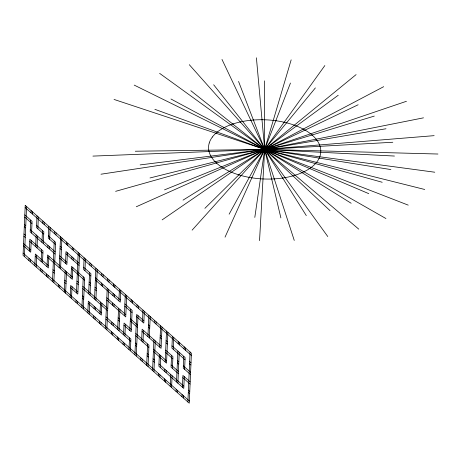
<?xml version="1.0" encoding="UTF-8"?>
<svg xmlns="http://www.w3.org/2000/svg" width="461" height="461" viewBox="0 0 461 461"><rect width="100%" height="100%" fill="white"/><g stroke="black" fill="none" stroke-linecap="round" stroke-linejoin="round"><path stroke-width="0.69" d="M24.41 256.518L26.588 206.557M28.939 260.546L29.031 258.344M29.354 250.997L29.867 239.242L43 250.928L42.487 262.684M30.703 220.139L30.19 231.895L55.095 254.057M31.02 212.792L31.118 210.591M30.293 261.756L30.391 259.555M31.227 240.452L30.714 252.207L23.465 245.759M31.544 233.105L32.063 221.349L24.813 214.901M32.379 214.002L32.477 211.795M34.823 265.784L35.336 254.028L48.468 265.715M35.658 246.687L36.171 234.931M37.007 215.829L36.494 227.584L43.737 234.032M36.183 266.994L36.696 255.238M37.018 247.891L37.531 236.136M37.848 228.789L38.361 217.039M40.712 271.022L40.81 268.821M41.127 261.473L41.64 249.718M41.963 242.371L42.475 230.615M42.798 223.268L42.89 221.067M42.072 272.232L42.164 270.031M43.322 243.581L43.835 231.825L36.586 225.377M44.152 224.478L44.25 222.277M46.596 276.266L46.694 274.059M47.016 266.712L47.529 254.956L72.435 277.119M47.852 247.609L47.944 245.408M48.78 226.305L48.267 238.06L55.51 244.509M47.956 277.47L48.053 275.269M48.889 256.166L48.376 267.922L35.243 256.235M49.206 248.819L49.304 246.618M49.627 239.271L50.14 227.515M52.485 281.504L54.248 241.091M54.571 233.744L54.669 231.543M53.845 282.708L55.608 242.302L48.365 235.853M55.931 234.954L56.023 232.753M58.374 286.742L58.466 284.535M59.204 267.639L60.552 236.781M59.728 287.946L59.826 285.745M60.564 268.849L61.912 237.991M64.258 291.98L65.191 270.67M65.508 263.323L66.021 251.573L79.154 263.26M66.344 244.226L66.442 242.019M65.618 293.19L66.545 271.881M67.381 252.778L66.868 264.533L59.625 258.085M67.704 245.431L67.802 243.229M70.147 297.218L70.66 285.463L77.903 291.911M70.982 278.116L71.495 266.36L84.628 278.046L83.28 308.905M71.812 259.013L71.91 256.812M72.233 249.464L72.325 247.257M71.507 298.428L72.02 286.673M72.85 267.57L72.337 279.326L47.431 257.163M73.172 260.223L73.27 258.016M73.587 250.675L73.685 248.467M76.03 302.456L76.128 300.249M76.451 292.908L78.214 252.495M77.39 303.666L77.488 301.459M79.574 253.706L77.811 294.112L70.562 287.664M81.92 307.694L83.268 276.836M84.104 257.734L83.591 269.489L90.834 275.937M84.945 270.699L85.458 258.944M87.809 312.933L88.322 301.177L101.455 312.863M88.639 293.83L89.572 272.526M89.889 265.179L89.987 262.972M89.163 314.143L89.676 302.387M89.999 295.04L90.932 273.736L83.683 267.288M91.249 266.389L91.347 264.182M93.692 318.171L93.79 315.969M94.113 308.622L94.205 306.415M94.528 299.068L95.876 268.216M95.052 319.381L95.15 317.18M95.467 309.832L95.565 307.625M95.888 300.278L97.236 269.42M99.582 323.409L99.68 321.208M99.997 313.86L100.51 302.105M101.247 285.209L101.345 283.002M101.668 275.655L101.76 273.454M100.942 324.619L101.034 322.418M101.869 303.315L101.357 315.07L88.224 303.384M102.607 286.414L102.705 284.212M103.022 276.865L103.12 274.658M105.465 328.647L107.234 288.24M107.551 280.893L107.649 278.692M106.825 329.857L108.589 289.45M108.911 282.103L109.009 279.902M111.355 333.885L111.453 331.684M111.769 324.337L111.867 322.135M112.605 305.234L112.703 303.033M113.026 295.685L113.118 293.478M113.441 286.131L113.539 283.93M112.715 335.095L112.812 332.894M113.129 325.547L113.227 323.34M113.965 306.444L114.063 304.237M114.38 296.896L114.478 294.688M114.801 287.341L114.893 285.14M117.244 339.129L117.336 336.922M117.659 329.575L118.586 308.271M118.909 300.924L119.422 289.168M118.598 340.333L118.696 338.132M119.019 330.785L119.946 309.481M120.782 290.378L120.269 302.134L95.364 279.965M123.127 344.367L123.225 342.16M123.548 334.813L124.061 323.057L131.304 329.506M124.378 315.71L125.311 294.406M124.487 345.571L124.585 343.37M124.902 336.023L125.415 324.267M126.671 295.616L125.738 316.92L106.722 299.996M129.017 349.605L129.529 337.85M129.852 330.502L130.78 309.198M131.103 301.851L131.195 299.644M130.377 350.809L130.889 339.06L105.984 316.891M132.457 303.056L132.555 300.854M134.906 354.843L136.669 314.437L143.913 320.879M136.986 307.089L137.084 304.882M136.26 356.053L138.023 315.641M138.346 308.294L138.444 306.092M140.789 360.081L140.887 357.874M141.625 340.979L142.138 329.223L161.154 346.148M142.461 321.876L142.973 310.12M142.149 361.291L142.247 359.084M142.985 342.189L143.498 330.433M144.328 311.331L143.815 323.086L136.571 316.638M146.679 365.319L147.606 344.015M147.929 336.668L148.857 315.359M148.033 366.53L148.966 345.22L135.834 333.534M149.289 337.873L150.217 316.569M152.562 370.558L153.911 339.699M154.648 322.804L154.746 320.597M153.922 371.768L155.271 340.91M156.008 324.014L156.106 321.807M158.451 375.796L158.549 373.594M159.379 354.492L158.866 366.247L183.772 388.41L184.291 376.654M159.702 347.145L160.63 325.835M159.811 377.006L159.904 374.799M160.226 367.452L160.739 355.702M161.99 327.045L161.062 348.355L142.04 331.43M164.341 381.034L164.433 378.833M164.756 371.485L164.854 369.278M165.171 361.931L166.519 331.079M165.695 382.244L165.793 380.043M166.116 372.695L166.208 370.488M167.879 332.283L166.53 363.141L153.398 351.455M170.224 386.272L170.737 374.516M171.573 355.419L171.06 367.169L178.303 373.617M172.408 336.317L171.895 348.072L185.028 359.759M171.584 387.482L172.097 375.727M172.42 368.379L172.933 356.624L165.683 350.176M173.25 349.277L173.762 337.521M176.114 391.51L176.206 389.309M176.528 381.962L177.877 351.103M178.2 343.756L178.292 341.555M177.473 392.72L177.566 390.519M177.888 383.172L179.237 352.313M179.554 344.966L179.652 342.765M181.997 396.748L182.095 394.547M182.418 387.2L182.931 375.444L190.174 381.892M183.766 356.341L183.248 368.097L190.497 374.545M184.083 348.994L184.181 346.793M183.357 397.958L183.455 395.757M184.607 369.307L185.12 357.552L171.988 345.865M185.443 350.204L185.541 348.003M187.886 401.992L190.065 352.031M259.537 240.63L264.677 149.393L264.505 80.859M254.806 217.419L264.677 149.393L291.162 59.867M209.277 142.898L209.352 142.656A55.856 29.435 2.5 0 1 211.328 138.513L211.403 138.392A56.167 29.596 2.5 0 1 212.106 137.361L212.36 137.021M290.465 83.038L264.677 149.393L225.031 237.156M229.129 214.192L264.677 149.393L324.849 65.543M315.382 87.901L264.677 149.393L192.122 230.143M315.312 163.764L315.612 163.436A56.167 29.596 2.5 0 0 316.465 162.445L316.517 162.381A55.931 29.475 2.5 0 0 319.127 158.29L319.294 157.933A56.167 29.596 2.5 0 0 319.744 156.855L319.767 156.786A55.931 29.469 2.5 0 0 320.747 152.458L320.775 152.09A56.167 29.596 2.5 0 0 320.798 150.972L320.798 150.897A55.919 29.469 2.5 0 0 320.101 146.477L319.992 146.131A56.167 29.596 2.5 0 0 319.6 145.025L319.565 144.944A55.919 29.469 2.5 0 0 317.237 140.668L316.984 140.311A56.167 29.596 2.5 0 0 316.183 139.251L316.119 139.176M204.88 208.349L264.677 149.393L356.105 74.607M215.892 133.217L216.007 133.114A56.167 29.596 2.5 0 1 217.096 132.186L217.471 131.886A55.867 29.441 2.5 0 1 222.421 128.573L222.571 128.486A56.167 29.596 2.5 0 1 224 127.709L224.484 127.455M311.169 167.447L311.1 167.499A56.167 29.596 2.5 0 1 309.878 168.374L309.458 168.657M338.247 95.237L264.677 149.393L162.139 219.874M183.046 200.126L264.677 149.393L383.679 86.68M303.955 171.792L303.868 171.832A56.167 29.596 2.5 0 1 302.324 172.547L301.799 172.777M358.151 104.762L264.677 149.393L136.295 206.759M164.508 189.857L264.677 149.393L406.446 101.287M233.122 123.911L232.54 124.101A56.167 29.596 2.5 0 0 230.828 124.706L230.65 124.77A55.867 29.441 2.5 0 0 224.444 127.478M295.149 175.226L295.057 175.255A56.167 29.596 2.5 0 1 293.254 175.785L292.649 175.952A55.948 29.481 2.5 0 1 285.117 177.623L285.019 177.641A56.167 29.596 2.5 0 1 283.031 177.963L282.363 178.061M374.286 116.091L264.677 149.393L115.625 191.332M150.009 177.958L264.677 149.393L423.498 117.837M240.256 121.958L240.452 121.917A56.167 29.596 2.5 0 1 242.377 121.514L243.028 121.387A55.885 29.446 2.5 0 1 250.847 120.258L251.049 120.235A56.167 29.596 2.5 0 1 253.112 120.05L253.804 119.998M385.995 128.757L264.677 149.393L100.971 174.212M140.138 164.911L264.677 149.393L434.141 135.655M274.255 178.88L274.162 178.885A56.167 29.596 2.5 0 1 272.071 178.989L271.373 179.012A55.954 29.487 2.5 0 1 263.012 178.949L262.926 178.943A56.167 29.596 2.5 0 1 260.811 178.822L260.108 178.77A55.96 29.487 2.5 0 1 251.833 177.819L251.758 177.808A56.167 29.596 2.5 0 1 249.706 177.468L249.026 177.347M392.812 142.259L264.677 149.393L92.92 156.095M135.286 151.231L264.677 149.393L437.95 154.026M261.998 119.727L262.2 119.727A56.167 29.596 2.5 0 1 264.314 119.768L265.017 119.791A55.89 29.452 2.5 0 1 273.258 120.396L273.448 120.419A56.167 29.596 2.5 0 1 275.528 120.678L276.22 120.776M394.46 156.049L264.677 149.393L114.051 99.443M434.769 172.218L264.677 149.393L154.884 109.326M390.87 169.567L264.677 149.393L134.209 85.106M284.166 122.234L284.339 122.274A56.167 29.596 2.5 0 1 286.31 122.747L286.955 122.914A55.902 29.458 2.5 0 1 294.291 125.173L294.441 125.225A56.167 29.596 2.5 0 1 296.216 125.893L296.798 126.118A55.902 29.458 2.5 0 1 303.177 129.063M424.725 189.483L264.677 149.393L170.962 98.994M241.178 175.549L241.109 175.532A56.167 29.596 2.5 0 1 239.207 174.984L238.579 174.794M382.192 182.274L264.677 149.393L159.627 73.362M408.227 205.133L264.677 149.393L190.819 90.696M231.41 172.201L231.462 172.224A56.167 29.596 2.5 0 1 229.728 171.469L229.18 171.215A55.965 29.492 2.5 0 1 223.095 167.977A56.167 29.596 2.5 0 1 221.66 167.066L221.211 166.767A55.965 29.492 2.5 0 1 216.422 162.998M368.777 193.655L264.677 149.393L189.287 64.69M303.223 129.08L303.344 129.149A56.167 29.596 2.5 0 1 304.854 129.979L305.343 130.261A55.914 29.464 2.5 0 1 310.599 133.811L310.691 133.886A56.167 29.596 2.5 0 1 311.867 134.854L312.247 135.177M385.938 218.537L264.677 149.393L213.662 84.766M351.155 203.249L264.677 149.393L221.989 59.429M358.756 229.146L264.677 149.393L238.556 81.441M25.136 207.554L191.332 355.443M60.137 246.335L61.497 247.54M95.456 277.764L120.367 299.927M124.891 303.955L132.14 310.403L131.206 331.713L123.963 325.264M148.442 324.913L149.802 326.123M160.215 335.389L161.575 336.599M166.104 340.627L167.458 341.837M189.65 361.58L191.01 362.79M24.715 217.102L31.965 223.55M60.039 248.537L61.399 249.747M65.929 253.775L79.061 265.461M124.798 306.162L132.042 312.61M148.344 327.114L149.704 328.324M160.117 337.59L161.477 338.8M166.006 342.828L167.366 344.039M189.552 363.787L190.912 364.997M24.398 224.449L25.758 225.66M30.282 229.693L55.193 251.856M59.717 255.884L66.966 262.332M89.152 282.074L90.512 283.285M95.041 287.312L96.401 288.523M106.814 297.794L125.836 314.719M130.365 318.747L137.609 325.195M177.462 360.658L178.816 361.862M183.345 365.896L190.595 372.344M24.3 226.656L25.66 227.867M71.397 268.567L84.53 280.253M89.059 284.281L90.419 285.492M94.943 289.52L96.303 290.73M130.267 320.948L137.511 327.396M165.591 352.383L172.835 358.831M177.364 362.859L178.724 364.069M23.978 234.004L25.338 235.214M76.964 281.152L78.324 282.357M82.847 286.39L107.759 308.553M118.172 317.819L119.532 319.029M153.496 349.254L166.628 360.94M171.158 364.968L178.401 371.416M23.886 236.205L25.24 237.415M29.769 241.443L42.902 253.129M76.866 283.354L78.226 284.564M82.755 288.592L107.661 310.754M118.074 320.026L119.434 321.231M135.736 335.741L148.868 347.427M182.833 377.651L190.076 384.094M23.563 243.552L30.806 250M52.998 269.748L54.358 270.953M64.771 280.225L66.13 281.435M82.433 295.939L83.793 297.149M135.419 343.088L136.773 344.298M147.192 353.564L148.551 354.774M153.075 358.802L154.435 360.012M158.964 364.04L183.87 386.203M188.399 390.237L189.759 391.441M52.9 271.95L54.26 273.16M64.678 282.426L66.032 283.636M82.335 298.146L83.695 299.35M105.886 319.098L130.791 341.261M135.321 345.289L136.681 346.499M147.094 355.771L148.454 356.975M152.983 361.009L154.337 362.213M188.301 392.438L189.661 393.648M23.148 253.106L189.338 400.995M216.399 162.981L216.37 162.952A56.167 29.596 2.5 0 1 215.327 161.949L214.999 161.609A55.965 29.492 2.5 0 1 211.691 157.472M330.047 210.671L264.677 149.393L256.408 57.804M327.783 236.545L264.677 149.393L280.882 217.903M211.651 157.431L211.639 157.408A56.167 29.596 2.5 0 1 210.982 156.325L210.781 155.962A56.167 29.596 2.5 0 1 208.798 150.424L208.741 150.055A55.931 29.475 2.5 0 1 208.919 144.247L208.948 144.114A56.167 29.596 2.5 0 1 209.242 143.019M306.306 215.621L264.677 149.393L294.256 240.423M282.403 178.055A55.948 29.481 2.5 0 1 274.301 178.874M315.336 163.741A55.931 29.475 2.5 0 1 311.192 167.429M309.51 168.622A55.931 29.475 2.5 0 1 304.001 171.751M301.886 172.725A55.931 29.475 2.5 0 1 295.236 175.174M249.067 177.352A55.96 29.487 2.5 0 1 241.218 175.56M238.654 174.811A55.96 29.487 2.5 0 1 231.537 172.241M233.03 123.946A55.867 29.441 2.5 0 1 240.164 121.992M212.337 137.05A55.856 29.435 2.5 0 1 215.863 133.246M276.168 120.77A55.89 29.452 2.5 0 1 284.114 122.228M253.746 120.004A55.885 29.446 2.5 0 1 261.94 119.733M312.218 135.154A55.914 29.464 2.5 0 1 316.09 139.147M25.234 205.352L23.05 255.308L189.246 403.196L191.424 353.241L25.234 205.352"/></g></svg>
